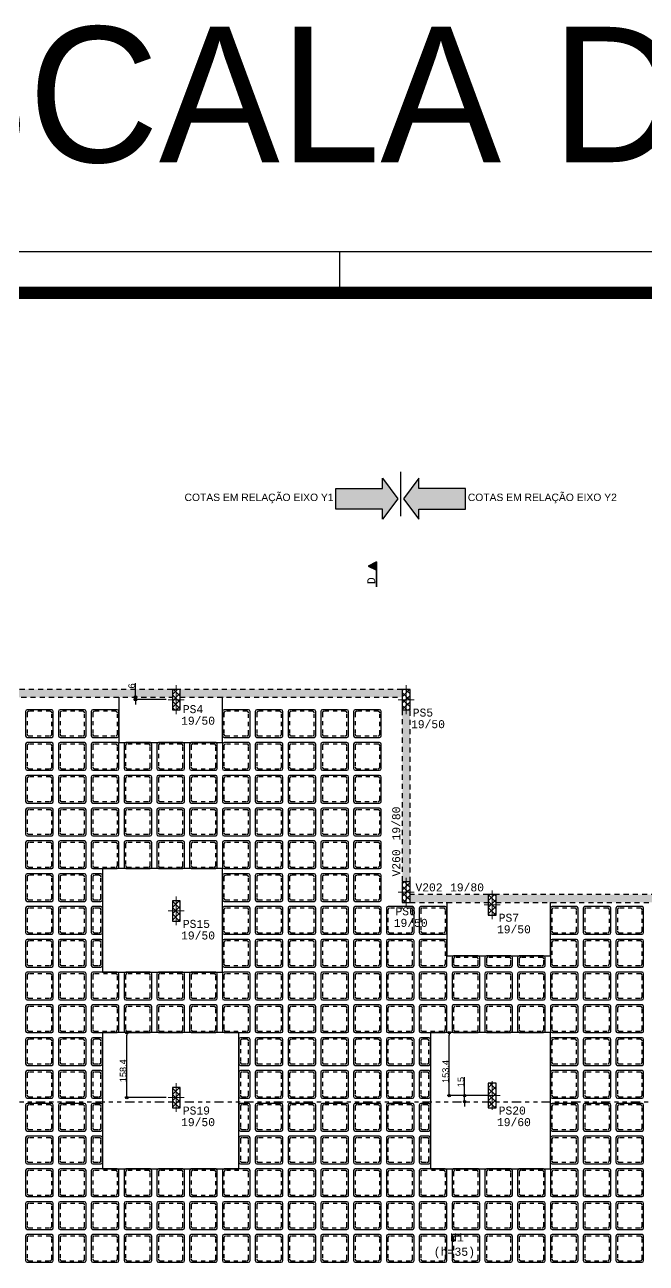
# Model space of a CAD drawing. Header units: millimetres. Extents: x -967 to 563, y -1588 to 506.
# Drawn here: x 58.12 to 73.27, y -235.92 to -205.73 of the extents above; entities that cross this region are included whole.
import ezdxf
from ezdxf.enums import TextEntityAlignment as Align

# ---------------------------------------------------------------- set-up
doc = ezdxf.new("R2010")
doc.units = ezdxf.units.MM
for name, pattern in [('CONTINU', [0]), ('CYPE_RAYAPUNTOPUNTO', [0.45, 0.225, -0.075, 0, -0.075, 0, -0.075]), ('DASHDOT', [1, 0.5, -0.25, 0, -0.25]), ('ESTILO_TQS_0001', [1, 0.7, -0.3]), ('HIDDEN', [9.525, 6.35, -3.175]), ('HIDDEN2', [0.1875, 0.125, -0.0625])]:
    doc.linetypes.add(name, pattern=pattern)
for name, color, linetype in [('00 - IMPPER - FOLHA - BORDAS', 1, 'Continuous'), ('1', 5, 'Continuous'), ('11', 7, 'Continuous'), ('12', 4, 'Continuous'), ('13', 7, 'Continuous'), ('208', 13, 'Continuous'), ('226', 9, 'Continuous'), ('251', 5, 'Continuous'), ('252', 153, 'ESTILO_TQS_0001'), ('4', 2, 'Continuous'), ('8', 7, 'Continuous'), ('9', 7, 'Continuous'), ('A_htc_alv', 7, 'Continuous'), ('COTAS', 1, 'Continuous'), ('EIXOS', 8, 'DASHDOT'), ('TEXTO_EIXOS', 7, 'Continuous')]:
    doc.layers.add(name, color=color, linetype=linetype)
doc.layers.add('PILAR_EIXOS', color=1, linetype='Continuous', lineweight=0)
doc.styles.add('ARIAL', font='arial.ttf')
doc.styles.add('CYPETXT', font='arial.ttf', dxfattribs={"height": 0.2})
doc.styles.add('TD1', font='', dxfattribs={"width": 1.125, "height": 0.0033})
doc.styles.add('TQS_LUCIDA_CONSOLE', font='lucon.TTF')
doc.styles.get('TD1').set_extended_font_data('Century Gothic')
doc.dimstyles.new('AVILLA 100 2', dxfattribs={"dimtxt": 0.16, "dimasz": 0.06, "dimexe": 0.05, "dimexo": 0.05, "dimgap": 0.01, "dimtad": 3, "dimdec": 1, "dimlfac": 100, "dimzin": 9, "dimdsep": 46, "dimtxsty": 'ARIAL', "dimblk": 'ORIGIN', "dimcen": 1.5, "dimclrd": 10, "dimclre": 10, "dimclrt": 7, "dimadec": 0, "dimazin": 0, "dimtfac": 1, "dimtdec": 1, "dimtmove": 0, "dimatfit": 1, "dimfxl": 1, "dimarcsym": 0})
pattern_1 = [(45, (685.15059, -106.08026), (-0.078577241, 0.078577241), []), (135, (685.15059, -106.08026), (-0.078577241, -0.078577241), [])]

# ---------------------------------------------------------------- blocks, each defined once
blk = doc.blocks.new('_VAONER063700637000750007500')
at = {"layer": '251', "color": 8}
for p, q in [((29.725, 33.725), (-29.725, 33.725)), ((-33.725, 29.725), (-33.725, -29.725)), ((33.725, -29.725), (33.725, 29.725)), ((-29.725, -33.725), (29.725, -33.725))]:
    blk.add_line(p, q, dxfattribs=at)
for centre, start, end in [((-29.725, 29.725), 90, 180), ((29.725, 29.725), 0, 90), ((-29.725, -29.725), 180, 270), ((29.725, -29.725), 270, 0)]:
    blk.add_arc(centre, 4, start, end, dxfattribs=at)
at = {"layer": '252', "color": 8}
for p, q in [((-29.975, 25.975), (-29.975, -25.975)), ((25.975, 29.975), (-25.975, 29.975)), ((29.975, -25.975), (29.975, 25.975)), ((-25.975, -29.975), (25.975, -29.975))]:
    blk.add_line(p, q, dxfattribs=at)
for centre, start, end in [((-25.975, 25.975), 90, 180), ((25.975, 25.975), 0, 90), ((-25.975, -25.975), 180, 270), ((25.975, -25.975), 270, 0)]:
    blk.add_arc(centre, 4, start, end, dxfattribs=at)
blk = doc.blocks.new('_VAONER023700637000750007500')
at = {"layer": '251', "color": 8}
for p, q in [((9.725, 33.725), (-9.725, 33.725)), ((-13.725, 29.725), (-13.725, -29.725)), ((13.725, -29.725), (13.725, 29.725)), ((-9.725, -33.725), (9.725, -33.725))]:
    blk.add_line(p, q, dxfattribs=at)
for centre, start, end in [((-9.725, 29.725), 90, 180), ((9.725, 29.725), 0, 90), ((-9.725, -29.725), 180, 270), ((9.725, -29.725), 270, 0)]:
    blk.add_arc(centre, 4, start, end, dxfattribs=at)
at = {"layer": '252', "color": 8}
for p, q in [((-9.975, 25.975), (-9.975, -25.975)), ((5.975, 29.975), (-5.975, 29.975)), ((9.975, -25.975), (9.975, 25.975)), ((-5.975, -29.975), (5.975, -29.975))]:
    blk.add_line(p, q, dxfattribs=at)
for centre, start, end in [((-5.975, 25.975), 90, 180), ((5.975, 25.975), 0, 90), ((-5.975, -25.975), 180, 270), ((5.975, -25.975), 270, 0)]:
    blk.add_arc(centre, 4, start, end, dxfattribs=at)
blk = doc.blocks.new('_VAONER063700237000750007500')
at = {"layer": '251', "color": 8}
for p, q in [((-33.725, 9.725), (-33.725, -9.725)), ((29.725, 13.725), (-29.725, 13.725)), ((33.725, -9.725), (33.725, 9.725)), ((-29.725, -13.725), (29.725, -13.725))]:
    blk.add_line(p, q, dxfattribs=at)
for centre, start, end in [((-29.725, 9.725), 90, 180), ((29.725, 9.725), 0, 90), ((-29.725, -9.725), 180, 270), ((29.725, -9.725), 270, 0)]:
    blk.add_arc(centre, 4, start, end, dxfattribs=at)
at = {"layer": '252', "color": 8}
for p, q in [((-29.975, 5.975), (-29.975, -5.975)), ((25.975, 9.975), (-25.975, 9.975)), ((29.975, -5.975), (29.975, 5.975)), ((-25.975, -9.975), (25.975, -9.975))]:
    blk.add_line(p, q, dxfattribs=at)
for centre, start, end in [((-25.975, 5.975), 90, 180), ((25.975, 5.975), 0, 90), ((-25.975, -5.975), 180, 270), ((25.975, -5.975), 270, 0)]:
    blk.add_arc(centre, 4, start, end, dxfattribs=at)
blk = doc.blocks.new('NERVURADA TÉRREO 1 MODELO 2 (LO) R0')
at = {"layer": '208', "xscale": 0.01, "yscale": 0.01, "zscale": 0.01}
for name, p in [('_VAONER063700637000750007500', (730.654, -735.933)), ('_VAONER063700637000750007500', (731.454, -735.933)), ('_VAONER063700637000750007500', (732.253, -735.933)), ('_VAONER063700637000750007500', (735.451, -735.933)), ('_VAONER063700637000750007500', (736.251, -735.933)), ('_VAONER063700637000750007500', (737.05, -735.933)), ('_VAONER063700637000750007500', (737.85, -735.933)), ('_VAONER063700637000750007500', (738.649, -735.933)), ('_VAONER063700637000750007500', (730.654, -736.733)), ('_VAONER063700637000750007500', (731.454, -736.733)), ('_VAONER063700637000750007500', (732.253, -736.733)), ('_VAONER063700637000750007500', (733.053, -736.733)), ('_VAONER063700637000750007500', (733.852, -736.733)), ('_VAONER063700637000750007500', (734.652, -736.733)), ('_VAONER063700637000750007500', (735.451, -736.733)), ('_VAONER063700637000750007500', (736.251, -736.733)), ('_VAONER063700637000750007500', (737.05, -736.733)), ('_VAONER063700637000750007500', (737.85, -736.733)), ('_VAONER063700637000750007500', (738.649, -736.733)), ('_VAONER063700637000750007500', (730.654, -737.532)), ('_VAONER063700637000750007500', (731.454, -737.532)), ('_VAONER063700637000750007500', (732.253, -737.532)), ('_VAONER063700637000750007500', (733.053, -737.532)), ('_VAONER063700637000750007500', (733.852, -737.532)), ('_VAONER063700637000750007500', (734.652, -737.532)), ('_VAONER063700637000750007500', (735.451, -737.532)), ('_VAONER063700637000750007500', (736.251, -737.532)), ('_VAONER063700637000750007500', (737.05, -737.532)), ('_VAONER063700637000750007500', (737.85, -737.532)), ('_VAONER063700637000750007500', (738.649, -737.532)), ('_VAONER063700637000750007500', (730.654, -738.332)), ('_VAONER063700637000750007500', (731.454, -738.332)), ('_VAONER063700637000750007500', (732.253, -738.332)), ('_VAONER063700637000750007500', (733.053, -738.332)), ('_VAONER063700637000750007500', (733.852, -738.332)), ('_VAONER063700637000750007500', (734.652, -738.332)), ('_VAONER063700637000750007500', (735.451, -738.332)), ('_VAONER063700637000750007500', (736.251, -738.332)), ('_VAONER063700637000750007500', (737.05, -738.332)), ('_VAONER063700637000750007500', (737.85, -738.332)), ('_VAONER063700637000750007500', (738.649, -738.332)), ('_VAONER063700637000750007500', (730.654, -739.131)), ('_VAONER063700637000750007500', (731.454, -739.131)), ('_VAONER063700637000750007500', (732.253, -739.131)), ('_VAONER063700637000750007500', (733.053, -739.131)), ('_VAONER063700637000750007500', (733.852, -739.131)), ('_VAONER063700637000750007500', (734.652, -739.131)), ('_VAONER063700637000750007500', (735.451, -739.131)), ('_VAONER063700637000750007500', (736.251, -739.131)), ('_VAONER063700637000750007500', (737.05, -739.131)), ('_VAONER063700637000750007500', (737.85, -739.131)), ('_VAONER063700637000750007500', (738.649, -739.131)), ('_VAONER063700637000750007500', (730.654, -739.931)), ('_VAONER063700637000750007500', (731.454, -739.931)), ('_VAONER023700637000750007500', (732.053, -739.931)), ('_VAONER063700637000750007500', (735.451, -739.931)), ('_VAONER063700637000750007500', (736.251, -739.931)), ('_VAONER063700637000750007500', (737.05, -739.931)), ('_VAONER063700637000750007500', (737.85, -739.931)), ('_VAONER063700637000750007500', (738.649, -739.931)), ('_VAONER063700637000750007500', (730.654, -740.73)), ('_VAONER063700637000750007500', (731.454, -740.73)), ('_VAONER023700637000750007500', (732.053, -740.73)), ('_VAONER063700637000750007500', (735.451, -740.73)), ('_VAONER063700637000750007500', (736.251, -740.73)), ('_VAONER063700637000750007500', (737.05, -740.73)), ('_VAONER063700637000750007500', (737.85, -740.73)), ('_VAONER063700637000750007500', (738.649, -740.73)), ('_VAONER063700637000750007500', (739.449, -740.73)), ('_VAONER063700637000750007500', (740.248, -740.73)), ('_VAONER063700637000750007500', (743.446, -740.73)), ('_VAONER063700637000750007500', (744.246, -740.73)), ('_VAONER063700637000750007500', (745.045, -740.73)), ('_VAONER063700637000750007500', (730.654, -741.53)), ('_VAONER063700637000750007500', (731.454, -741.53)), ('_VAONER023700637000750007500', (732.053, -741.53)), ('_VAONER063700637000750007500', (735.451, -741.53)), ('_VAONER063700637000750007500', (736.251, -741.53)), ('_VAONER063700637000750007500', (737.05, -741.53)), ('_VAONER063700637000750007500', (737.85, -741.53)), ('_VAONER063700637000750007500', (738.649, -741.53)), ('_VAONER063700637000750007500', (739.449, -741.53)), ('_VAONER063700637000750007500', (740.248, -741.53)), ('_VAONER063700637000750007500', (743.446, -741.53)), ('_VAONER063700637000750007500', (744.246, -741.53)), ('_VAONER063700637000750007500', (745.045, -741.53)), ('_VAONER063700237000750007500', (741.048, -741.73)), ('_VAONER063700237000750007500', (741.847, -741.73)), ('_VAONER063700237000750007500', (742.647, -741.73)), ('_VAONER063700637000750007500', (730.654, -742.329)), ('_VAONER063700637000750007500', (731.454, -742.329)), ('_VAONER063700637000750007500', (732.253, -742.329)), ('_VAONER063700637000750007500', (733.053, -742.329)), ('_VAONER063700637000750007500', (733.852, -742.329)), ('_VAONER063700637000750007500', (734.652, -742.329)), ('_VAONER063700637000750007500', (735.451, -742.329)), ('_VAONER063700637000750007500', (736.251, -742.329)), ('_VAONER063700637000750007500', (737.05, -742.329)), ('_VAONER063700637000750007500', (737.85, -742.329)), ('_VAONER063700637000750007500', (738.649, -742.329)), ('_VAONER063700637000750007500', (739.449, -742.329)), ('_VAONER063700637000750007500', (740.248, -742.329)), ('_VAONER063700637000750007500', (741.048, -742.329)), ('_VAONER063700637000750007500', (741.847, -742.329)), ('_VAONER063700637000750007500', (742.647, -742.329)), ('_VAONER063700637000750007500', (743.446, -742.329)), ('_VAONER063700637000750007500', (744.246, -742.329)), ('_VAONER063700637000750007500', (745.045, -742.329)), ('_VAONER063700637000750007500', (730.654, -743.129)), ('_VAONER063700637000750007500', (731.454, -743.129)), ('_VAONER063700637000750007500', (732.253, -743.129)), ('_VAONER063700637000750007500', (733.053, -743.129)), ('_VAONER063700637000750007500', (733.852, -743.129)), ('_VAONER063700637000750007500', (734.652, -743.129)), ('_VAONER063700637000750007500', (735.451, -743.129)), ('_VAONER063700637000750007500', (736.251, -743.129)), ('_VAONER063700637000750007500', (737.05, -743.129)), ('_VAONER063700637000750007500', (737.85, -743.129)), ('_VAONER063700637000750007500', (738.649, -743.129)), ('_VAONER063700637000750007500', (739.449, -743.129)), ('_VAONER063700637000750007500', (740.248, -743.129)), ('_VAONER063700637000750007500', (741.048, -743.129)), ('_VAONER063700637000750007500', (741.847, -743.129)), ('_VAONER063700637000750007500', (742.647, -743.129)), ('_VAONER063700637000750007500', (743.446, -743.129)), ('_VAONER063700637000750007500', (744.246, -743.129)), ('_VAONER063700637000750007500', (745.045, -743.129)), ('_VAONER063700637000750007500', (730.654, -743.928)), ('_VAONER063700637000750007500', (731.454, -743.928)), ('_VAONER023700637000750007500', (732.053, -743.928)), ('_VAONER023700637000750007500', (735.651, -743.928)), ('_VAONER063700637000750007500', (736.251, -743.928)), ('_VAONER063700637000750007500', (737.05, -743.928)), ('_VAONER063700637000750007500', (737.85, -743.928)), ('_VAONER063700637000750007500', (738.649, -743.928)), ('_VAONER063700637000750007500', (739.449, -743.928)), ('_VAONER023700637000750007500', (740.048, -743.928)), ('_VAONER063700637000750007500', (743.446, -743.928)), ('_VAONER063700637000750007500', (744.246, -743.928)), ('_VAONER063700637000750007500', (745.045, -743.928)), ('_VAONER063700637000750007500', (730.654, -744.728)), ('_VAONER063700637000750007500', (731.454, -744.728)), ('_VAONER023700637000750007500', (732.053, -744.728)), ('_VAONER023700637000750007500', (735.651, -744.728)), ('_VAONER063700637000750007500', (736.251, -744.728)), ('_VAONER063700637000750007500', (737.05, -744.728)), ('_VAONER063700637000750007500', (737.85, -744.728)), ('_VAONER063700637000750007500', (738.649, -744.728)), ('_VAONER063700637000750007500', (739.449, -744.728)), ('_VAONER023700637000750007500', (740.048, -744.728)), ('_VAONER063700637000750007500', (743.446, -744.728)), ('_VAONER063700637000750007500', (744.246, -744.728)), ('_VAONER063700637000750007500', (745.045, -744.728)), ('_VAONER063700637000750007500', (730.654, -745.527)), ('_VAONER063700637000750007500', (731.454, -745.527)), ('_VAONER023700637000750007500', (732.053, -745.527)), ('_VAONER023700637000750007500', (735.651, -745.527)), ('_VAONER063700637000750007500', (736.251, -745.527)), ('_VAONER063700637000750007500', (737.05, -745.527)), ('_VAONER063700637000750007500', (737.85, -745.527)), ('_VAONER063700637000750007500', (738.649, -745.527)), ('_VAONER063700637000750007500', (739.449, -745.527)), ('_VAONER023700637000750007500', (740.048, -745.527)), ('_VAONER063700637000750007500', (743.446, -745.527)), ('_VAONER063700637000750007500', (744.246, -745.527)), ('_VAONER063700637000750007500', (745.045, -745.527)), ('_VAONER063700637000750007500', (730.654, -746.327)), ('_VAONER063700637000750007500', (731.454, -746.327)), ('_VAONER023700637000750007500', (732.053, -746.327)), ('_VAONER023700637000750007500', (735.651, -746.327)), ('_VAONER063700637000750007500', (736.251, -746.327)), ('_VAONER063700637000750007500', (737.05, -746.327)), ('_VAONER063700637000750007500', (737.85, -746.327)), ('_VAONER063700637000750007500', (738.649, -746.327)), ('_VAONER063700637000750007500', (739.449, -746.327)), ('_VAONER023700637000750007500', (740.048, -746.327)), ('_VAONER063700637000750007500', (743.446, -746.327)), ('_VAONER063700637000750007500', (744.246, -746.327)), ('_VAONER063700637000750007500', (745.045, -746.327)), ('_VAONER063700637000750007500', (730.654, -747.126)), ('_VAONER063700637000750007500', (731.454, -747.126)), ('_VAONER063700637000750007500', (732.253, -747.126)), ('_VAONER063700637000750007500', (733.053, -747.126)), ('_VAONER063700637000750007500', (733.852, -747.126)), ('_VAONER063700637000750007500', (734.652, -747.126)), ('_VAONER063700637000750007500', (735.451, -747.126)), ('_VAONER063700637000750007500', (736.251, -747.126)), ('_VAONER063700637000750007500', (737.05, -747.126)), ('_VAONER063700637000750007500', (737.85, -747.126)), ('_VAONER063700637000750007500', (738.649, -747.126)), ('_VAONER063700637000750007500', (739.449, -747.126)), ('_VAONER063700637000750007500', (740.248, -747.126)), ('_VAONER063700637000750007500', (741.048, -747.126)), ('_VAONER063700637000750007500', (741.847, -747.126)), ('_VAONER063700637000750007500', (742.647, -747.126)), ('_VAONER063700637000750007500', (743.446, -747.126)), ('_VAONER063700637000750007500', (744.246, -747.126)), ('_VAONER063700637000750007500', (745.045, -747.126)), ('_VAONER063700637000750007500', (730.654, -747.926)), ('_VAONER063700637000750007500', (731.454, -747.926)), ('_VAONER063700637000750007500', (732.253, -747.926)), ('_VAONER063700637000750007500', (733.053, -747.926)), ('_VAONER063700637000750007500', (733.852, -747.926)), ('_VAONER063700637000750007500', (734.652, -747.926)), ('_VAONER063700637000750007500', (735.451, -747.926)), ('_VAONER063700637000750007500', (736.251, -747.926)), ('_VAONER063700637000750007500', (737.05, -747.926)), ('_VAONER063700637000750007500', (737.85, -747.926)), ('_VAONER063700637000750007500', (738.649, -747.926)), ('_VAONER063700637000750007500', (739.449, -747.926)), ('_VAONER063700637000750007500', (740.248, -747.926)), ('_VAONER063700637000750007500', (741.048, -747.926)), ('_VAONER063700637000750007500', (741.847, -747.926)), ('_VAONER063700637000750007500', (742.647, -747.926)), ('_VAONER063700637000750007500', (743.446, -747.926)), ('_VAONER063700637000750007500', (744.246, -747.926)), ('_VAONER063700637000750007500', (745.045, -747.926)), ('_VAONER063700637000750007500', (730.654, -748.725)), ('_VAONER063700637000750007500', (731.454, -748.725)), ('_VAONER063700637000750007500', (732.253, -748.725)), ('_VAONER063700637000750007500', (733.053, -748.725)), ('_VAONER063700637000750007500', (733.852, -748.725)), ('_VAONER063700637000750007500', (734.652, -748.725)), ('_VAONER063700637000750007500', (735.451, -748.725)), ('_VAONER063700637000750007500', (736.251, -748.725)), ('_VAONER063700637000750007500', (737.05, -748.725)), ('_VAONER063700637000750007500', (737.85, -748.725)), ('_VAONER063700637000750007500', (738.649, -748.725)), ('_VAONER063700637000750007500', (739.449, -748.725)), ('_VAONER063700637000750007500', (740.248, -748.725)), ('_VAONER063700637000750007500', (741.048, -748.725)), ('_VAONER063700637000750007500', (741.847, -748.725)), ('_VAONER063700637000750007500', (742.647, -748.725)), ('_VAONER063700637000750007500', (743.446, -748.725)), ('_VAONER063700637000750007500', (744.246, -748.725)), ('_VAONER063700637000750007500', (745.045, -748.725))]:
    blk.add_blockref(name, p, dxfattribs=at)
blk = doc.blocks.new('a0 impper')
at = {"layer": '00 - IMPPER - FOLHA - BORDAS'}
blk.add_line((2745.989, 1199.811), (2745.989, 1198.811), dxfattribs=at)
blk.add_lwpolyline([(2701.089, 1145.411), (2701.089, 1115.711), (2819.989, 1115.711), (2819.989, 1199.811), (2702.589, 1199.811)], dxfattribs=at)
at = {"layer": '00 - IMPPER - FOLHA - BORDAS', "const_width": 0.3}
blk.add_lwpolyline([(2703.589, 1116.711), (2818.989, 1116.711), (2818.989, 1198.811), (2703.589, 1198.811)], close=True, dxfattribs=at)
blk = doc.blocks.new('Eixos do pilar')
at = {"layer": 'PILAR_EIXOS'}
for p, q in [((0, -0.5), (0, 0.5)), ((-0.5, 0), (0.5, 0))]:
    blk.add_line(p, q, dxfattribs=at)
blk = doc.blocks.new('_CORTEA')
for p, q in [((-1.215955, 0), (-1.008539, 0.414832)), ((0, 0), (-1.215955, 0)), ((-1.213134, 0.001738), (-1.008539, 0.41093)), ((-1.213134, 0.001739), (0, 0.001739)), ((-1.198048, 0.03191), (-0.819029, 0.03191)), ((-1.182092, 0.06382), (-0.834984, 0.06382)), ((-1.166137, 0.09573), (-0.85094, 0.09573)), ((-1.150182, 0.12764), (-0.866895, 0.12764)), ((-1.134225, 0.159551), (-0.882851, 0.159551)), ((-1.11827, 0.191461), (-0.898806, 0.191461)), ((-1.102411, 0.223182), (-0.91476, 0.223369)), ((-1.086361, 0.255281), (-0.930716, 0.255281)), ((-1.070407, 0.287191), (-0.946671, 0.287191)), ((-1.054453, 0.319101), (-0.962626, 0.319101)), ((-1.038497, 0.351012), (-0.978581, 0.351012)), ((-1.022543, 0.382922), (-0.994535, 0.382922)), ((-1.008539, 0.414832), (-0.801992, 0.001738)), ((-1.008539, 0.410929), (-0.803943, 0.001739))]:
    blk.add_line(p, q)
blk.add_lwpolyline([(-1.213134, 0.001739), (-1.008539, 0.410929), (-0.803943, 0.001739), (-1.213134, 0.001739)])
blk = doc.blocks.new('EIXOS DE OBRA TERREO1')
at = {"linetype": 'CONTINU', "ltscale": 0.05}
h = blk.add_hatch(color=8, dxfattribs=at)
h.dxf.hatch_style = 1
h.paths.add_polyline_path([(739.0131, -129.9525), (739.0131, -130.2025), (737.8756, -130.2025), (737.8756, -130.7025), (739.0131, -130.7025), (739.0131, -130.9469), (739.3881, -130.4525)])
h = blk.add_hatch(color=8, dxfattribs=at)
h.dxf.hatch_style = 1
h.paths.add_polyline_path([(739.9054, -129.9525), (739.9054, -130.2025), (741.0429, -130.2025), (741.0429, -130.7025), (739.9054, -130.7025), (739.9054, -130.9469), (739.5304, -130.4525)])
for points, elevation in [([(737.8756, -130.2025), (739.0131, -130.2025), (739.0131, -129.9525), (739.3881, -130.4525), (739.0131, -130.9469), (739.0131, -130.7025), (737.8756, -130.7025)], -0.0202), ([(741.0429, -130.2025), (739.9054, -130.2025), (739.9054, -129.9525), (739.5304, -130.4525), (739.9054, -130.9469), (739.9054, -130.7025), (741.0429, -130.7025)], 0.0202)]:
    blk.add_lwpolyline(points, close=True, dxfattribs=dict(elevation=elevation))
at = {"layer": 'EIXOS', "color": 9, "linetype": 'HIDDEN', "ltscale": 0.5}
blk.add_line((739.4592, -130.8772), (739.4592, -129.7925), dxfattribs=at)
at = {"layer": 'EIXOS', "linetype": 'CYPE_RAYAPUNTOPUNTO'}
blk.add_line((699.3939, -145.1497), (774.5346, -145.1497), dxfattribs=at)
at = {"layer": 'TEXTO_EIXOS', "char_height": 0.18, "width": 4.053587, "attachment_point": 5, "style": 'CYPETXT'}
for s, insert in [('COTAS EM RELAÇÃO EIXO Y1', (736.0064, -130.4454, -0.0202)), ('COTAS EM RELAÇÃO EIXO Y2', (742.9121, -130.4454, 0.0202))]:
    blk.add_mtext(s, dxfattribs=dict(at, insert=insert))
blk = doc.blocks.new('_Origin')
at = {"color": 0, "linetype": 'ByBlock', "lineweight": -2}
blk.add_line((0, 0), (-1, 0), dxfattribs=at)
blk.add_circle((0, 0), 0.5, dxfattribs=at)
blk = doc.blocks.new('*D707')
at = {"layer": 'COTAS', "color": 10, "linetype": 'ByBlock', "lineweight": -2, "transparency": 16777216}
for p, q in [((842.17, -567.25), (842.17, -566.972)), ((842.919, -567.37), (842.12, -567.37)), ((842.17, -567.37), (842.17, -567.31)), ((842.17, -567.43), (842.17, -567.49))]:
    blk.add_line(p, q, dxfattribs=at)
at = {"layer": 'Defpoints', "color": 0, "linetype": 'ByBlock', "transparency": 16777216}
for p in [(842.17, -567.31), (842.17, -567.31), (842.969, -567.37)]:
    blk.add_point(p, dxfattribs=at)
at = {"layer": 'COTAS', "color": 10, "linetype": 'ByBlock', "lineweight": -2, "transparency": 16777216, "xscale": 0.06, "yscale": 0.06, "zscale": 0.06}
for p, rotation in [((842.17, -567.31), 270), ((842.17, -567.37), 90)]:
    blk.add_blockref('_Origin', p, dxfattribs=dict(at, rotation=rotation))
at = {"layer": 'COTAS', "color": 7, "linetype": 'ByBlock', "transparency": 16777216, "insert": (842.078, -567.035), "char_height": 0.16, "attachment_point": 5, "rotation": 90, "style": 'ARIAL'}
blk.add_mtext('6', dxfattribs=at)
blk = doc.blocks.new('*D730')
at = {"layer": 'COTAS', "color": 10, "linetype": 'ByBlock', "lineweight": -2, "transparency": 16777216}
for p, q in [((841.959, -577.01), (841.959, -575.547)), ((842.919, -577.07), (841.909, -577.07))]:
    blk.add_line(p, q, dxfattribs=at)
at = {"layer": 'Defpoints', "color": 0, "linetype": 'ByBlock', "transparency": 16777216}
for p in [(841.959, -575.487), (841.959, -575.487), (842.969, -577.07)]:
    blk.add_point(p, dxfattribs=at)
at = {"layer": 'COTAS', "color": 10, "linetype": 'ByBlock', "lineweight": -2, "transparency": 16777216, "xscale": 0.06, "yscale": 0.06, "zscale": 0.06}
for p, rotation in [((841.959, -575.487), 90), ((841.959, -577.07), 270)]:
    blk.add_blockref('_Origin', p, dxfattribs=dict(at, rotation=rotation))
at = {"layer": 'COTAS', "color": 7, "linetype": 'ByBlock', "transparency": 16777216, "insert": (841.868, -576.415), "char_height": 0.16, "attachment_point": 5, "rotation": 90, "style": 'ARIAL'}
blk.add_mtext('158.4', dxfattribs=at)
blk = doc.blocks.new('*D736')
at = {"layer": 'COTAS', "color": 10, "linetype": 'ByBlock', "lineweight": -2, "transparency": 16777216}
for p, q in [((849.82, -576.96), (849.82, -575.546)), ((849.869, -575.486), (849.87, -575.486)), ((850.415, -577.02), (849.77, -577.02))]:
    blk.add_line(p, q, dxfattribs=at)
at = {"layer": 'Defpoints', "color": 0, "linetype": 'ByBlock', "transparency": 16777216}
for p in [(849.819, -575.486), (849.82, -575.486), (850.465, -577.02)]:
    blk.add_point(p, dxfattribs=at)
at = {"layer": 'COTAS', "color": 10, "linetype": 'ByBlock', "lineweight": -2, "transparency": 16777216, "xscale": 0.06, "yscale": 0.06, "zscale": 0.06}
for p, rotation in [((849.82, -575.486), 90), ((849.82, -577.02), 270)]:
    blk.add_blockref('_Origin', p, dxfattribs=dict(at, rotation=rotation))
at = {"layer": 'COTAS', "color": 7, "linetype": 'ByBlock', "transparency": 16777216, "insert": (849.729, -576.433), "char_height": 0.16, "attachment_point": 5, "rotation": 90, "style": 'ARIAL'}
blk.add_mtext('153.4', dxfattribs=at)
blk = doc.blocks.new('*D649')
at = {"layer": 'COTAS', "color": 10, "linetype": 'ByBlock', "lineweight": -2, "transparency": 16777216}
for p, q in [((850.193, -576.96), (850.193, -576.573)), ((850.814, -577.02), (850.143, -577.02)), ((850.193, -577.17), (850.193, -577.02)), ((850.193, -577.23), (850.193, -577.29))]:
    blk.add_line(p, q, dxfattribs=at)
at = {"layer": 'Defpoints', "color": 0, "linetype": 'ByBlock', "transparency": 16777216}
for p in [(850.193, -577.17), (850.193, -577.17), (850.864, -577.02)]:
    blk.add_point(p, dxfattribs=at)
at = {"layer": 'COTAS', "color": 10, "linetype": 'ByBlock', "lineweight": -2, "transparency": 16777216, "xscale": 0.06, "yscale": 0.06, "zscale": 0.06}
for p, rotation in [((850.193, -577.02), 270), ((850.193, -577.17), 90)]:
    blk.add_blockref('_Origin', p, dxfattribs=dict(at, rotation=rotation))
at = {"layer": 'COTAS', "color": 7, "linetype": 'ByBlock', "transparency": 16777216, "insert": (850.101, -576.69), "char_height": 0.16, "attachment_point": 5, "rotation": 90, "style": 'ARIAL'}
blk.add_mtext('15', dxfattribs=at)
blk = doc.blocks.new('COTAS TÉRREO (LO) R0')
at = {"layer": 'COTAS', "linetype": 'ByBlock'}
for base, p1, p2, picture, middle in [((842.17, -567.3104), (842.9692, -567.3704), (842.17, -567.3104), '*D707', (842.17, -567.0346)), ((841.9593876693, -575.4868861131), (842.9692448012, -577.0703861132), (841.9593876693, -575.4868861131), '*D730', (841.9593876693, -576.4150143935)), ((849.8203, -575.4865), (850.465, -577.0204), (849.8188, -575.4865), '*D736', (849.8203, -576.433)), ((850.1929, -577.1704), (850.8643, -577.0204), (850.1929, -577.1704), '*D649', (850.1929, -576.6904))]:
    dim = blk.add_linear_dim(base=base, p1=p1, p2=p2, angle=90, dimstyle='AVILLA 100 2', dxfattribs=at)
    dim.commit()
    dim.dimension.update_dxf_attribs({"geometry": picture, "text_midpoint": middle, "dimtype": 128})

msp = doc.modelspace()

# ---------------------------------------------------------------- hatches: boundary and pattern name
at = {"linetype": 'ByBlock'}
h = msp.add_hatch(dxfattribs=at)
h.set_pattern_fill('ANSI37', color=4, scale=0.035)
h.set_pattern_definition(pattern_1)
h.paths.add_polyline_path([(61.7207, -222.4321), (61.9107, -222.4321), (61.9107, -221.9321), (61.7207, -221.9321)])
h = msp.add_hatch(dxfattribs=at)
h.set_pattern_fill('ANSI37', color=4, scale=0.035)
h.set_pattern_definition(pattern_1)
h.paths.add_polyline_path([(67.3257, -222.4321), (67.5157, -222.4321), (67.5157, -221.9321), (67.3257, -221.9321)])
h = msp.add_hatch(dxfattribs=at)
h.set_pattern_fill('ANSI37', color=4, scale=0.035)
h.set_pattern_definition(pattern_1)
h.paths.add_polyline_path([(67.3257, -227.1221), (67.5157, -227.1221), (67.5157, -226.6221), (67.3257, -226.6221)])
h = msp.add_hatch(dxfattribs=at)
h.set_pattern_fill('ANSI37', color=4, scale=0.035)
h.set_pattern_definition(pattern_1)
h.paths.add_polyline_path([(69.4207, -227.4321), (69.6107, -227.4321), (69.6107, -226.9321), (69.4207, -226.9321)])
h = msp.add_hatch(dxfattribs=at)
h.set_pattern_fill('ANSI37', color=4, scale=0.035)
h.set_pattern_definition(pattern_1)
h.paths.add_polyline_path([(61.7207, -227.5821), (61.9107, -227.5821), (61.9107, -227.0821), (61.7207, -227.0821)])
h = msp.add_hatch(dxfattribs=at)
h.set_pattern_fill('ANSI37', color=4, scale=0.035)
h.set_pattern_definition(pattern_1)
h.paths.add_polyline_path([(69.4207, -232.1321), (69.6107, -232.1321), (69.6107, -231.5321), (69.4207, -231.5321)])
h = msp.add_hatch(dxfattribs=at)
h.set_pattern_fill('ANSI37', color=4, scale=0.035)
h.set_pattern_definition(pattern_1)
h.paths.add_polyline_path([(61.7207, -232.1321), (61.9107, -232.1321), (61.9107, -231.6321), (61.7207, -231.6321)])
at = {"layer": 'A_htc_alv', "linetype": 'ByBlock', "true_color": 0x93278f}
h = msp.add_hatch(color=217, dxfattribs=at)
h.dxf.hatch_style = 1
h.paths.add_polyline_path([(61.7207, -221.9321), (54.2107, -221.9321), (54.2107, -222.1221), (61.7207, -222.1221)])
h = msp.add_hatch(color=217, dxfattribs=at)
h.dxf.hatch_style = 1
h.paths.add_polyline_path([(67.3257, -221.9321), (61.9107, -221.9321), (61.9107, -222.1221), (67.3257, -222.1221)])
h = msp.add_hatch(color=217, dxfattribs=at)
h.dxf.hatch_style = 1
h.paths.add_polyline_path([(67.5157, -222.4321), (67.3257, -222.4321), (67.3257, -226.6221), (67.5157, -226.6221)])
h = msp.add_hatch(color=217, dxfattribs=at)
h.dxf.hatch_style = 1
h.paths.add_polyline_path([(69.4207, -226.9321), (67.5157, -226.9321), (67.5157, -227.1221), (69.4207, -227.1221)])
h = msp.add_hatch(color=217, dxfattribs=at)
h.dxf.hatch_style = 1
h.paths.add_polyline_path([(77.1207, -226.9321), (69.6107, -226.9321), (69.6107, -227.1221), (77.1207, -227.1221)])

# ---------------------------------------------------------------- linework, layer by layer
at = {"layer": '1', "linetype": 'HIDDEN2'}
for points in [[(61.7207, -221.9321), (54.2107, -221.9321)], [(54.2107, -222.1221), (61.7207, -222.1221)], [(67.3257, -221.9321), (61.9107, -221.9321)], [(61.9107, -222.1221), (67.3257, -222.1221)], [(67.3257, -222.4321), (67.3257, -226.6221)], [(67.5157, -226.6221), (67.5157, -222.4321)], [(69.4207, -226.9321), (67.5157, -226.9321)], [(77.1207, -226.9321), (69.6107, -226.9321)], [(67.5157, -227.1221), (69.4207, -227.1221)], [(69.6107, -227.1221), (77.1207, -227.1221)]]:
    msp.add_lwpolyline(points, dxfattribs=at)
at = {"layer": '1'}
for points in [[(60.3985, -222.1221), (60.4172, -222.1221), (60.4172, -223.2281)], [(60.4172, -223.2281), (62.9407, -223.2281), (62.9407, -222.1221), (62.9595, -222.1221)], [(62.9407, -228.8246), (62.9407, -226.3011), (60.0172, -226.3011), (60.0172, -228.8246), (62.9407, -228.8246)], [(68.3935, -227.1221), (68.4122, -227.1221), (68.4122, -228.4251), (70.9357, -228.4251)], [(70.9357, -228.4251), (70.9357, -227.1221), (70.9545, -227.1221)], [(60.0172, -230.2986), (60.0172, -233.6216), (63.3407, -233.6216), (63.3407, -230.2986), (60.0172, -230.2986)], [(70.9357, -233.6216), (70.9357, -230.2986), (68.0122, -230.2986), (68.0122, -233.6216), (70.9357, -233.6216)]]:
    msp.add_lwpolyline(points, dxfattribs=at)
at = {"layer": '4'}
for points in [[(61.7207, -222.4321), (61.9107, -222.4321), (61.9107, -221.9321), (61.7207, -221.9321), (61.7207, -222.4321)], [(67.3257, -222.4321), (67.5157, -222.4321), (67.5157, -221.9321), (67.3257, -221.9321), (67.3257, -222.4321)], [(67.3257, -227.1221), (67.5157, -227.1221), (67.5157, -226.6221), (67.3257, -226.6221), (67.3257, -227.1221)], [(69.4207, -227.4321), (69.6107, -227.4321), (69.6107, -226.9321), (69.4207, -226.9321), (69.4207, -227.4321)], [(61.7207, -227.5821), (61.9107, -227.5821), (61.9107, -227.0821), (61.7207, -227.0821), (61.7207, -227.5821)], [(69.4207, -232.1321), (69.6107, -232.1321), (69.6107, -231.5321), (69.4207, -231.5321), (69.4207, -232.1321)], [(61.7207, -232.1321), (61.9107, -232.1321), (61.9107, -231.6321), (61.7207, -231.6321), (61.7207, -232.1321)]]:
    msp.add_lwpolyline(points, dxfattribs=at)

# ---------------------------------------------------------------- block references
msp.add_blockref('a0 impper', (-2680.1975, -1411.0778))
at = {"color": 9, "linetype": 'ByBlock'}
msp.add_blockref('EIXOS DE OBRA TERREO1', (-672.1735, -86.8324), dxfattribs=at)
at = {"layer": '226', "xscale": -0.5, "yscale": 0.5, "zscale": 0.01, "rotation": 90}
msp.add_blockref('_CORTEA', (66.6981, -219.4296), dxfattribs=at)
at = {"layer": 'COTAS', "color": 6, "linetype": 'ByBlock'}
msp.add_blockref('COTAS TÉRREO (LO) R0', (-781.3485, 345.1883), dxfattribs=at)
at = {"layer": 'COTAS', "color": 40, "linetype": 'ByBlock', "true_color": 0xf8d731}
msp.add_blockref('NERVURADA TÉRREO 1 MODELO 2 (LO) R0', (-672.1735, 513.1676), dxfattribs=at)
at = {"layer": 'PILAR_EIXOS', "xscale": 0.39, "yscale": 0.7}
for p in [(61.8157, -222.1821), (67.4207, -222.1821), (67.4207, -226.8721), (61.8157, -227.3321), (69.5157, -227.1821), (61.8157, -231.8821), (69.5157, -231.8321)]:
    msp.add_blockref('Eixos do pilar', p, dxfattribs=at)

# ---------------------------------------------------------------- texts
at = {"color": 7, "style": 'TD1'}
msp.add_text('A0 - ESCALA DE PLOTAGEM =1:100', height=3.3, dxfattribs=at).set_placement((80.3418, -209.0809), align=Align.CENTER)
msp.add_text('A0 - ESCALA DE PLOTAGEM =1:100', height=3.3, dxfattribs=at).set_placement((80.3418, -209.0809), align=Align.CENTER)
at = {"layer": '11', "linetype": 'Continuous', "style": 'TQS_LUCIDA_CONSOLE'}
msp.add_text('19/80', height=0.195, rotation=90, dxfattribs=at).set_placement((67.2745, -225.6135))
msp.add_text('19/80', height=0.195, dxfattribs=at).set_placement((68.49, -226.8548))
at = {"layer": '12', "linetype": 'Continuous', "style": 'TQS_LUCIDA_CONSOLE'}
for s, p in [('19/50', (61.9332, -222.7925)), ('19/50', (67.5382, -222.877)), ('19/50', (67.1168, -227.7201)), ('19/50', (61.9332, -228.027)), ('19/50', (69.6332, -227.877)), ('19/50', (61.9332, -232.577)), ('19/60', (69.6332, -232.577))]:
    msp.add_text(s, height=0.195, dxfattribs=at).set_placement(p)
at = {"layer": '13', "linetype": 'Continuous', "style": 'TQS_LUCIDA_CONSOLE'}
for s, p in [('N1', (68.4863, -235.3863)), ('(h=35)', (68.0909, -235.7371))]:
    msp.add_text(s, height=0.1985, dxfattribs=at).set_placement(p)
at = {"layer": '226', "style": 'TQS_LUCIDA_CONSOLE'}
msp.add_text('D', height=0.195, rotation=90, dxfattribs=at).set_placement((66.6656, -219.3646))
at = {"layer": '8', "linetype": 'Continuous', "style": 'TQS_LUCIDA_CONSOLE'}
msp.add_text('V260', height=0.195, rotation=90, dxfattribs=at).set_placement((67.2745, -226.4921))
msp.add_text('V202', height=0.195, dxfattribs=at).set_placement((67.6457, -226.8548))
at = {"layer": '9', "linetype": 'Continuous', "style": 'TQS_LUCIDA_CONSOLE'}
for s, p in [('PS4', (61.9757, -222.5102)), ('PS5', (67.5807, -222.5946)), ('PS6', (67.1593, -227.4377)), ('PS15', (61.9757, -227.7446)), ('PS7', (69.6757, -227.5946)), ('PS19', (61.9757, -232.2946)), ('PS20', (69.6757, -232.2946))]:
    msp.add_text(s, height=0.195, dxfattribs=at).set_placement(p)

doc.saveas('drawing.dxf')
